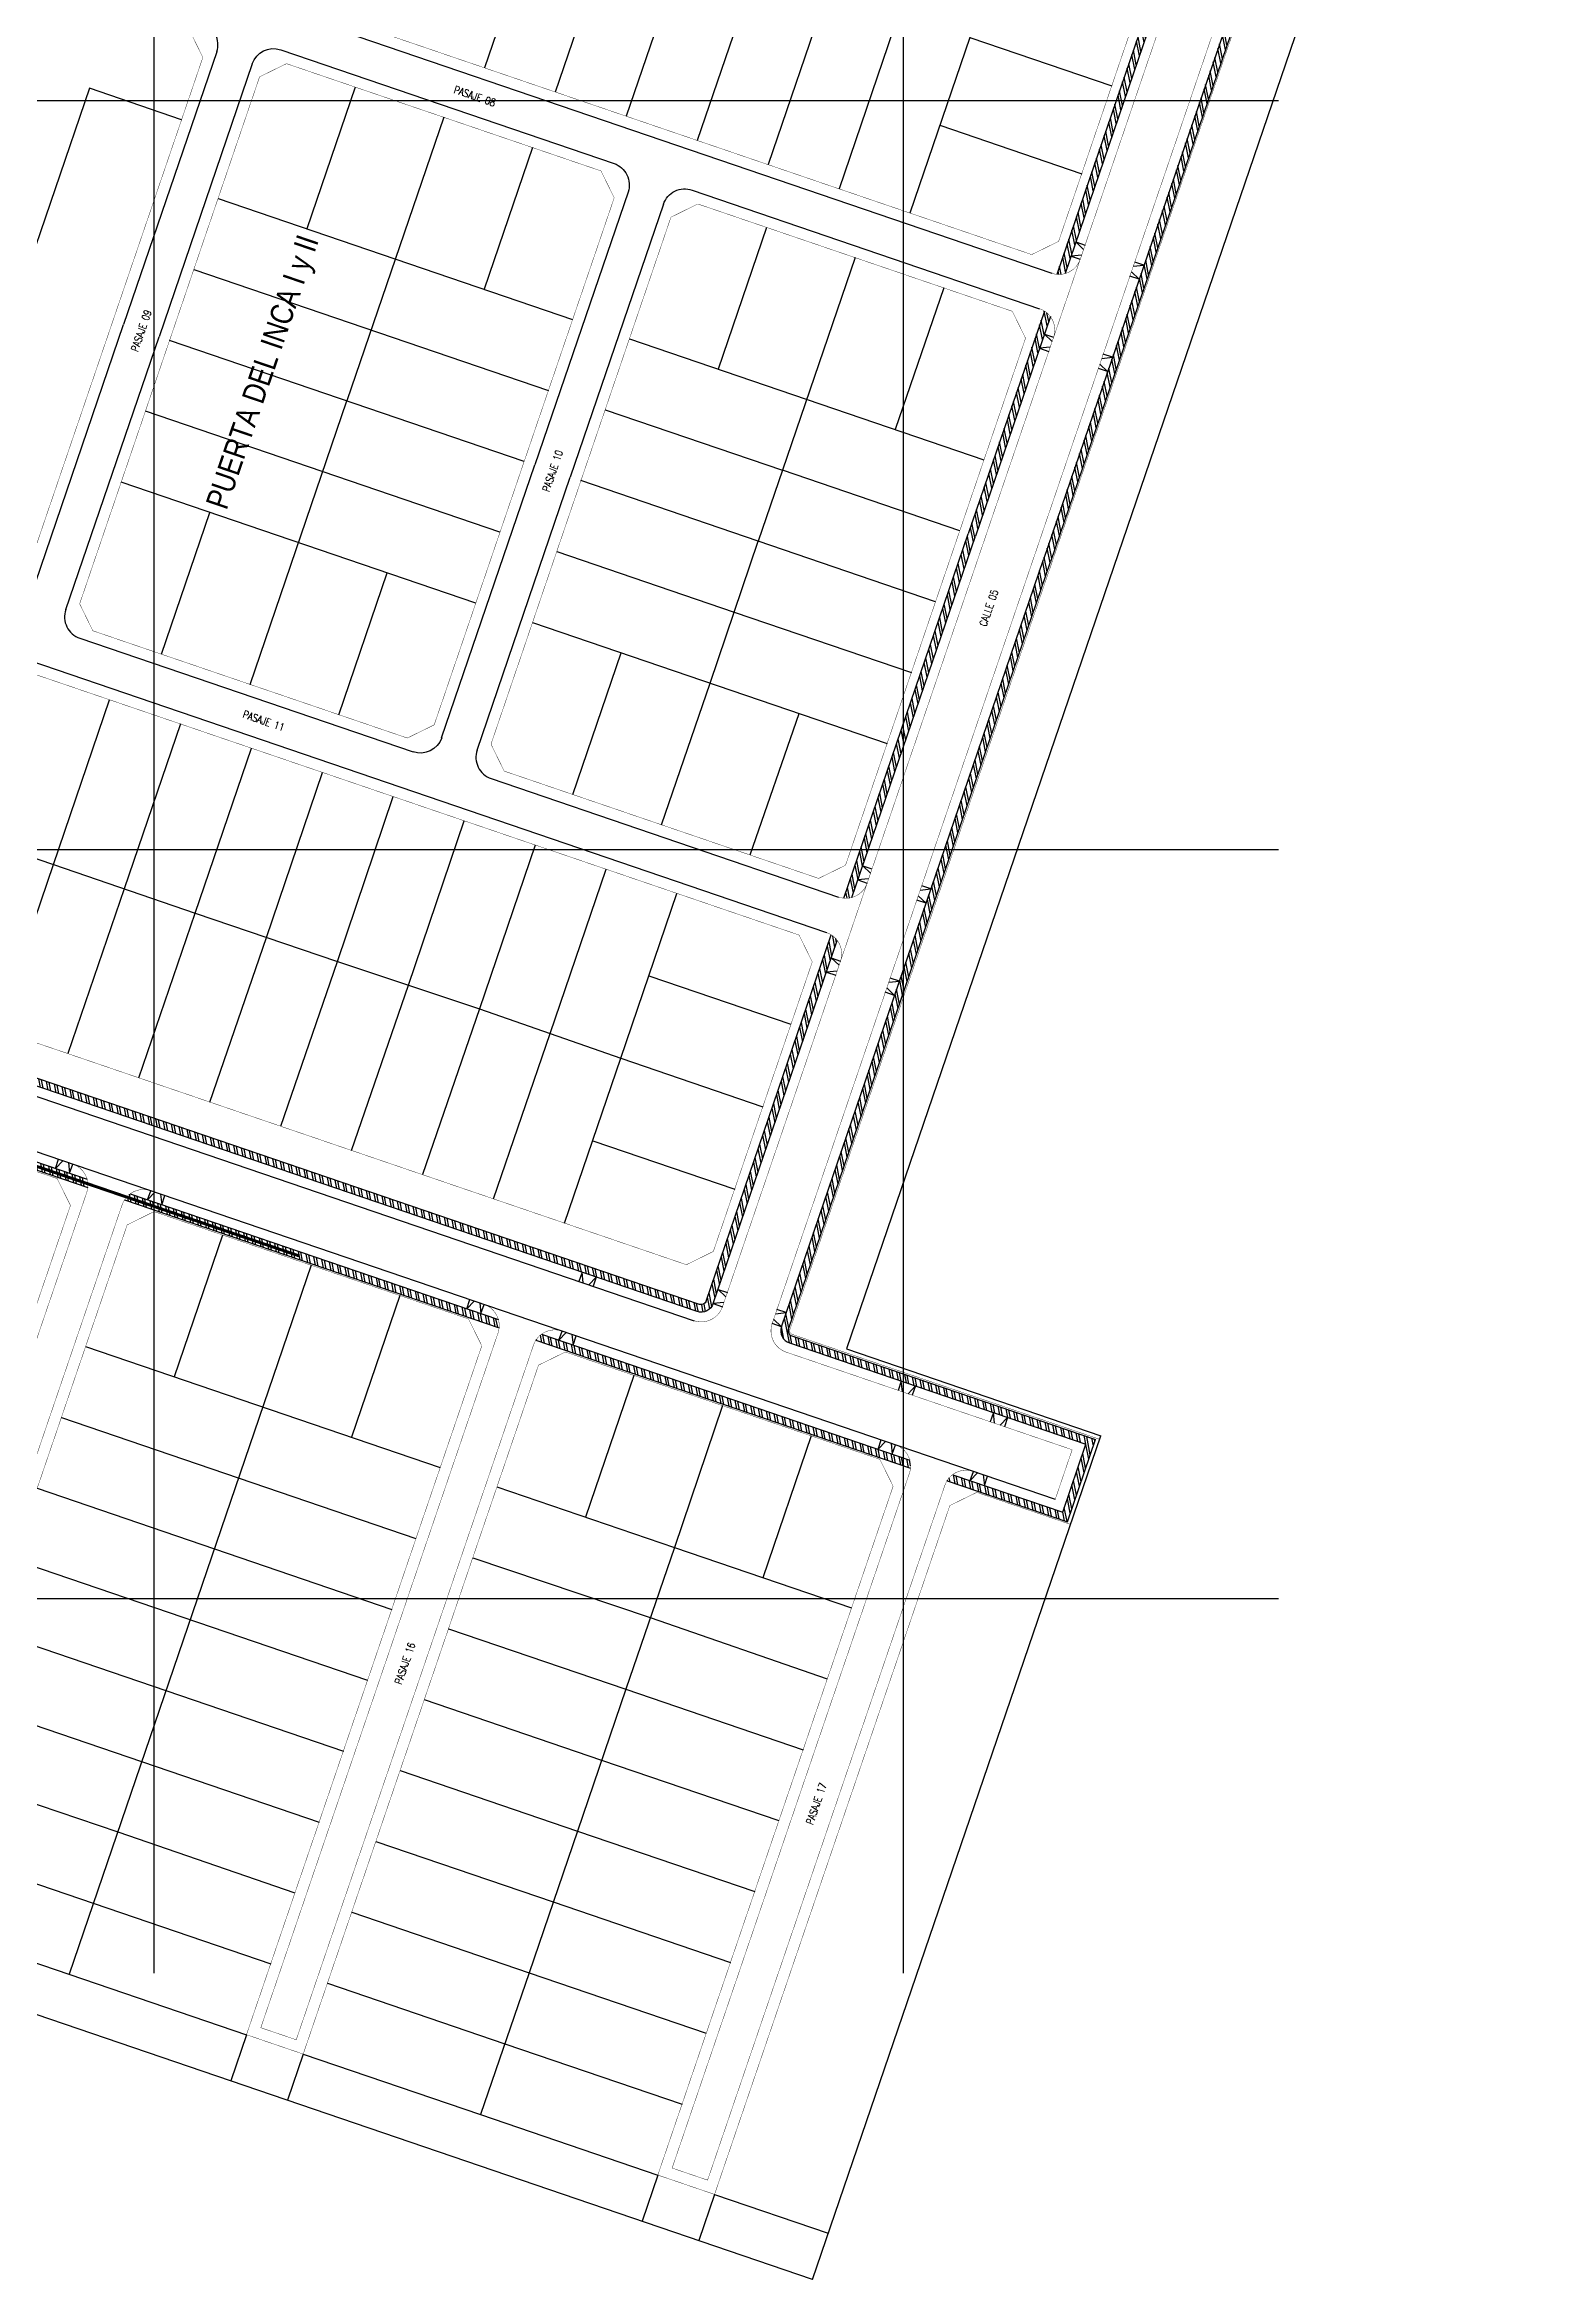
# Model space of a CAD drawing. Extents: x 0 to 336586, y 0 to 6284468.
# Drawn here: x 335485.4 to 335683.6, y 6277509.1 to 6277807.4 of the extents above; entities that cross this region are included whole.
import ezdxf
from ezdxf.enums import TextEntityAlignment as Align

# ---------------------------------------------------------------- set-up
doc = ezdxf.new("R2010")
doc.units = 0
doc.header["$LTSCALE"] = 5
doc.linetypes.add('DASHDOT', pattern=[1, 0.5, -0.25, 0, -0.25])
doc.linetypes.add('DASHDOTX2', pattern=[2, 1, -0.5, 0, -0.5])
for name, color, linetype in [('CALLES-URBANAS', 6, 'Continuous'), ('GRILLA', 254, 'Continuous'), ('LINEA-EDIFICACION-URBANA', 21, 'Continuous'), ('PLANTA', 6, 'Continuous'), ('Prosan Agua Potable Cuartel De Corta', 5, 'Continuous'), ('Prosan Agua Potable P. Cañeria Existente', 5, '2xCAÑ_EXIS_1'), ('Prosan General Linea Oficial', 6, 'DASHDOTX2'), ('Prosan General Textos', 8, 'Continuous'), ('Prosan Pavimentación Dispositivo de Rodados Existente', 8, 'Continuous'), ('Prosan Pavimentación Solera Existente', 8, 'DASHDOT'), ('Prosan Pavimentación Vereda Existente', 8, 'Continuous'), ('Prosan Pavimentación Vereda Existente Hatch', 8, 'Continuous'), ('servicios', 6, 'Continuous'), ('TEXTO', 2, 'Continuous')]:
    doc.layers.add(name, color=color, linetype=linetype)
doc.styles.add('ROMANT', font='romant.shx', dxfattribs={"height": 2})
doc.styles.get("Standard").update_dxf_attribs({"font": '', "height": 2})
doc.styles.add('Swis-50', font='swissc.ttf', dxfattribs={"width": 0.85})
doc.styles.get('Standard').set_extended_font_data('Arial Black', bold=True)
doc.linetypes.add('2xCAÑ_EXIS_1', pattern='A,1,-0.001,["/",Standard,S=0.2,R=0,X=-0.2,Y=-0.1],0', length=1.001)
pattern_1 = [(101.1514259, (398815.0219, 6884201.1882), (-0.9345162955, -0.1842160236), []), (101.1514259, (398815.272, 6884201.5611), (-0.9345162955, -0.1842160236), [])]

# ---------------------------------------------------------------- blocks, each defined once
blk = doc.blocks.new('sa')
at = {"layer": 'Prosan Agua Potable Cuartel De Corta', "color": 5, "const_width": 0.5}
blk.add_lwpolyline([(-2.85, -4.4, -1), (-0.74, -4.4, -1), (-2.85, -4.4, -1)], format="xyb", dxfattribs=at)
at = {"layer": 'Prosan Agua Potable P. Cañeria Existente', "const_width": 0.4}
for points in [[(-1.21, -3.52), (0, 0)], [(-3.12, -9.06), (-1.88, -5.46)], [(-3.69, -6.22), (-1.57, -8.57)], [(-3.94, -28.35), (-9.23, -26.8), (-4.67, -13.31)], [(-7.91, -18.31), (-5.79, -20.66)], [(-5.54, -26.53), (-7.89, -28.65)], [(8.39, -31.98), (-10.93, -88.59)], [(8.39, -31.98), (2.97, -30.38)], [(6.49, -30.1), (4.14, -32.22)], [(52.88, -81.17), (43.95, -107.32)], [(-11.07, -84.71), (-8.95, -87.06)], [(-12.64, -93.57), (-19.08, -112.45)], [(-14.43, -94.54), (-12.31, -96.89)], [(-44.6, -104.68), (-46.2, -104.13), (-45.62, -102.45), (-44.03, -102.99)], [(-34.06, -107.34), (-45.91, -103.29)], [(43.82, -103.45), (45.94, -105.79)], [(-35.05, -105.54), (-37.39, -107.66)], [(30.34, -129.32), (-29.13, -109.02)], [(-26.06, -108.61), (-28.41, -110.73)], [(42.25, -112.31), (35.81, -131.19)], [(40.46, -113.28), (42.58, -115.63)], [(29.39, -127.52), (27.05, -129.63)], [(96.92, -152.05), (35.33, -131.03)], [(38.31, -130.54), (35.97, -132.66)], [(83.32, -147.41), (71.85, -181.02)], [(96, -150.21), (93.65, -152.33)], [(117.43, -159.05), (101.94, -153.76)], [(104.92, -153.23), (102.57, -155.35)], [(71.71, -177.14), (73.83, -179.49)], [(70.14, -186.01), (47.99, -250.92)], [(68.35, -186.98), (70.47, -189.32)], [(62.08, -209.63), (75.7, -214.28)], [(74.73, -212.49), (72.39, -214.61)], [(80.67, -215.98), (96.19, -221.28)], [(83.66, -215.52), (81.31, -217.63)], [(47.85, -247.04), (49.97, -249.39)], [(46.28, -255.91), (23.17, -323.6)], [(44.49, -256.88), (46.61, -259.22)], [(31.49, -299.25), (45.1, -303.9)], [(44.14, -302.11), (41.79, -304.23)], [(50.08, -305.6), (65.59, -310.9)], [(53.06, -305.14), (50.71, -307.26)], [(-98.23, -322.22), (-99.83, -321.68), (-99.25, -319.99), (-97.65, -320.53)], [(-87.68, -324.88), (-99.54, -320.83)], [(23.04, -319.72), (25.16, -322.07)], [(-88.67, -323.08), (-91.02, -325.2)], [(-23.24, -346.88), (-82.76, -326.56)], [(-79.69, -326.15), (-82.03, -328.27)], [(-72.08, -330.2), (-83.05, -362.32)], [(21.47, -328.59), (11.21, -358.64)], [(19.68, -329.56), (21.8, -331.9)], [(-24.23, -345.06), (-26.58, -347.18)], [(-23.53, -346.78), (-34.5, -378.89)], [(43.37, -369.62), (-23.24, -346.88)], [(-15.31, -348.08), (-17.66, -350.2)], [(-83.18, -358.45), (-81.06, -360.79)], [(31.36, -365.52), (20.39, -397.63)], [(-84.75, -367.31), (-94.91, -397.07)], [(-86.54, -368.28), (-84.42, -370.63)], [(42.37, -367.75), (40.02, -369.87)], [(115, -394.06), (48.39, -371.32)], [(51.29, -370.77), (48.95, -372.89)], [(-34.63, -375.02), (-32.52, -377.37)], [(-36.2, -383.88), (-46.36, -413.64)], [(-37.99, -384.85), (-35.87, -387.2)], [(20.26, -393.76), (22.37, -396.1)], [(18.69, -402.62), (8.53, -432.38)], [(16.9, -403.59), (19.02, -405.94)]]:
    blk.add_lwpolyline(points, dxfattribs=at)
blk = doc.blocks.new('PLANTA')
at = {"layer": 'Prosan Pavimentación Vereda Existente Hatch'}
h = blk.add_hatch(dxfattribs=at)
h.set_pattern_fill('ANSI32', color=256, scale=0.1, angle=56.1514, style=0)
h.set_pattern_definition(pattern_1)
edge = h.paths.add_edge_path()
edge.add_ellipse((335957.95, 6282509.48), major_axis=(-3, 0), ratio=1, start_angle=36.6333, end_angle=57.658, ccw=False)
edge.add_line((335955.54, 6282507.69), (335973.06, 6282559))
edge.add_ellipse((335974.67, 6282558.45), major_axis=(-1.7, 0), ratio=1, start_angle=251.1514, end_angle=341.1514, ccw=False)
edge.add_line((335975.22, 6282560.06), (336127.59, 6282508.05))
edge.add_arc((336127.04, 6282506.44), 1.7, -18.8486, 71.1514, ccw=False)
edge.add_line((336128.65, 6282505.89), (336111.13, 6282454.58))
edge.add_arc((336110.32, 6282457.47), 3, 264.6448, 285.6695, ccw=False)
edge.add_line((336110.04, 6282454.48), (336127.7, 6282506.21))
edge.add_arc((336127.04, 6282506.44), 0.7, 341.1514, 431.1514)
edge.add_line((336127.26, 6282507.1), (335974.9, 6282559.12))
edge.add_ellipse((335974.67, 6282558.45), major_axis=(-0.7, 0), ratio=1, start_angle=251.1514, end_angle=341.1514)
edge.add_line((335974.01, 6282558.68), (335956.35, 6282506.95))
h = blk.add_hatch(dxfattribs=at)
h.set_pattern_fill('ANSI32', color=256, scale=0.1, angle=56.1514, style=0)
h.set_pattern_definition(pattern_1)
edge = h.paths.add_edge_path()
edge.add_arc((336151.67, 6282511.77), 3, 174.6448, 195.6695)
edge.add_line((336148.78, 6282510.96), (336171.94, 6282503.05))
edge.add_line((336171.94, 6282503.05), (336168.84, 6282493.97))
edge.add_line((336168.84, 6282493.97), (336139.89, 6282503.85))
edge.add_ellipse((336139.34, 6282502.24), major_axis=(-1.7, 0), ratio=1, start_angle=251.1514, end_angle=341.1514)
edge.add_line((336137.73, 6282502.79), (336108.25, 6282416.43))
edge.add_line((336108.25, 6282416.43), (336073.28, 6282313.99))
edge.add_arc((336074.89, 6282313.44), 1.7, 161.1514, 251.1514)
edge.add_line((336074.34, 6282311.83), (336113.92, 6282298.32))
edge.add_line((336113.92, 6282298.32), (336110.82, 6282289.23))
edge.add_line((336110.82, 6282289.23), (336096.14, 6282294.24))
edge.add_ellipse((336097.93, 6282291.84), major_axis=(-3, 0), ratio=1, start_angle=306.6333, end_angle=327.658)
edge.add_line((336095.39, 6282293.44), (336111.44, 6282287.96))
edge.add_line((336111.44, 6282287.96), (336115.19, 6282298.94))
edge.add_line((336115.19, 6282298.94), (336074.66, 6282312.78))
edge.add_arc((336074.89, 6282313.44), 0.7, 161.1514, 251.1514, ccw=False)
edge.add_line((336074.23, 6282313.67), (336109.2, 6282416.11))
edge.add_line((336109.2, 6282416.11), (336138.68, 6282502.47))
edge.add_ellipse((336139.34, 6282502.24), major_axis=(-0.7, 0), ratio=1, start_angle=251.1514, end_angle=341.1514, ccw=False)
edge.add_line((336139.57, 6282502.9), (336169.47, 6282492.7))
edge.add_line((336169.47, 6282492.7), (336173.21, 6282503.67))
edge.add_line((336173.21, 6282503.67), (336148.69, 6282512.05))
h = blk.add_hatch(dxfattribs=at)
h.set_pattern_fill('ANSI32', color=256, scale=0.1, angle=56.1514, style=0)
h.set_pattern_definition(pattern_1)
edge = h.paths.add_edge_path()
edge.add_ellipse((336106.76, 6282447.06), major_axis=(-3, 0), ratio=1, start_angle=216.6333, end_angle=237.658, ccw=False)
edge.add_line((336109.17, 6282448.85), (336099.17, 6282419.53))
edge.add_line((336099.17, 6282419.53), (336082.7, 6282371.3))
edge.add_arc((336081.89, 6282374.18), 3, 264.6448, 285.6695, ccw=False)
edge.add_line((336081.61, 6282371.2), (336098.22, 6282419.86))
edge.add_line((336098.22, 6282419.86), (336108.37, 6282449.59))
h = blk.add_hatch(dxfattribs=at)
h.set_pattern_fill('ANSI32', color=256, scale=0.1, angle=56.1514, style=0)
h.set_pattern_definition(pattern_1)
edge = h.paths.add_edge_path()
edge.add_ellipse((336078.33, 6282363.77), major_axis=(-3, 0), ratio=1, start_angle=216.6333, end_angle=237.658, ccw=False)
edge.add_line((336080.74, 6282365.56), (336064.19, 6282317.09))
edge.add_ellipse((336062.58, 6282317.64), major_axis=(-1.7, 0), ratio=1, start_angle=71.1514, end_angle=161.1514, ccw=False)
edge.add_line((336062.04, 6282316.03), (335909.67, 6282368.04))
edge.add_arc((335910.22, 6282369.65), 1.7, 161.1514, 251.1514, ccw=False)
edge.add_line((335908.61, 6282370.2), (335925.16, 6282418.68))
edge.add_arc((335925.97, 6282415.79), 3, 84.6448, 105.6695, ccw=False)
edge.add_line((335926.25, 6282418.78), (335909.56, 6282369.88))
edge.add_arc((335910.22, 6282369.65), 0.7, 161.1514, 251.1514)
edge.add_line((335909.99, 6282368.99), (336062.36, 6282316.98))
edge.add_ellipse((336062.58, 6282317.64), major_axis=(-0.7, 0), ratio=1, start_angle=71.1514, end_angle=161.1514)
edge.add_line((336063.25, 6282317.41), (336079.94, 6282366.31))
h = blk.add_hatch(dxfattribs=at)
h.set_pattern_fill('ANSI32', color=256, scale=0.1, angle=56.1514, style=0)
h.set_pattern_definition(pattern_1)
edge = h.paths.add_edge_path()
edge.add_arc((335977.74, 6282332.87), 3, 354.6448, 375.6695)
edge.add_line((335980.63, 6282333.68), (335931.47, 6282350.46))
edge.add_ellipse((335933.26, 6282348.05), major_axis=(-3, 0), ratio=1, start_angle=306.6333, end_angle=327.658)
edge.add_line((335930.72, 6282349.66), (335980.73, 6282332.59))
h = blk.add_hatch(dxfattribs=at)
h.set_pattern_fill('ANSI32', color=256, scale=0.1, angle=56.1514, style=0)
h.set_pattern_definition(pattern_1)
edge = h.paths.add_edge_path()
edge.add_arc((336032.63, 6282314.13), 3, 354.6448, 375.6695)
edge.add_line((336035.52, 6282314.94), (335986.36, 6282331.72))
edge.add_ellipse((335988.15, 6282329.31), major_axis=(-3, 0), ratio=1, start_angle=306.6333, end_angle=327.658)
edge.add_line((335985.61, 6282330.92), (336035.62, 6282313.85))
h = blk.add_hatch(dxfattribs=at)
h.set_pattern_fill('ANSI32', color=256, scale=0.1, angle=56.1514, style=0)
h.set_pattern_definition(pattern_1)
edge = h.paths.add_edge_path()
edge.add_arc((336087.52, 6282295.39), 3, 354.6448, 375.6695)
edge.add_line((336090.41, 6282296.2), (336041.25, 6282312.98))
edge.add_ellipse((336043.04, 6282310.57), major_axis=(-3, 0), ratio=1, start_angle=306.6333, end_angle=327.658)
edge.add_line((336040.5, 6282312.18), (336090.51, 6282295.11))
at = {"layer": 'CALLES-URBANAS', "flags": 128}
for points in [[(335956.98, 6282506.64), (336109.35, 6282454.63)], [(335997.93, 6282484.21), (335985.49, 6282447.77)], [(336002.66, 6282482.59), (335990.23, 6282446.16)], [(336006.47, 6282484.46), (336050.95, 6282469.28)], [(336052.82, 6282465.47), (336040.38, 6282429.04)], [(336057.55, 6282463.86), (336045.11, 6282427.42)], [(336061.36, 6282465.73), (336107.73, 6282449.9)], [(335973.06, 6282411.34), (335985.49, 6282447.77)], [(335977.79, 6282409.72), (335990.23, 6282446.16)], [(336027.94, 6282392.6), (336040.38, 6282429.04)], [(336032.68, 6282390.98), (336045.11, 6282427.42)], [(335926.94, 6282418.63), (336079.3, 6282366.61)], [(335979.66, 6282405.91), (336024.14, 6282390.73)], [(335797.52, 6282397.56), (336109.82, 6282290.95)], [(336034.55, 6282387.18), (336080.92, 6282371.35)], [(335909.25, 6282366.81), (336061.62, 6282314.8)]]:
    blk.add_lwpolyline(points, dxfattribs=at)
for points in [[(335997.93, 6282484.21, 0.414214), (335996.06, 6282488.02)], [(335977.79, 6282409.72, 0.414214), (335979.66, 6282405.91)], [(336032.68, 6282390.98, 0.414214), (336034.55, 6282387.18)]]:
    blk.add_lwpolyline(points, format="xyb", dxfattribs=at)
at = {"layer": 'CALLES-URBANAS', "extrusion": (0, 0, -1), "flags": 128}
for points in [[(-336050.95, 6282469.28, 0.414214), (-336052.82, 6282465.47)], [(-336057.55, 6282463.86, 0.414214), (-336061.36, 6282465.73)]]:
    blk.add_lwpolyline(points, format="xyb", dxfattribs=at)
at = {"layer": 'CALLES-URBANAS', "extrusion": (0, 0, -1)}
for centre, start, end in [((-336005.5, 6282481.62), 18.8486, 108.8486), ((-336025.11, 6282393.57), 198.8486, 288.8486)]:
    blk.add_arc(centre, 3, start, end, dxfattribs=at)
at = {"layer": 'LINEA-EDIFICACION-URBANA'}
for points in [[(336049.64, 6282528.9), (336041.65, 6282505.48), (336033.65, 6282482.05)], [(336059.11, 6282525.67), (336051.11, 6282502.25), (336043.11, 6282478.82)], [(336068.57, 6282522.44), (336060.57, 6282499.02), (336052.58, 6282475.59)], [(336078.03, 6282519.21), (336070.03, 6282495.76), (336062.04, 6282472.36)], [(336087.5, 6282515.98), (336079.48, 6282492.51), (336071.51, 6282469.13)], [(336096.96, 6282512.75), (336088.96, 6282489.3), (336080.97, 6282465.9)], [(336106.42, 6282509.51), (336098.43, 6282486.09), (336090.43, 6282462.67)], [(336146.6, 6282500.29), (336081.99, 6282311.02)], [(336098.43, 6282486.09), (336117.36, 6282479.63)], [(335980.95, 6282479.33), (335971.77, 6282452.46)], [(335993.25, 6282475.13), (335980.95, 6282479.33)], [(336016.4, 6282479.49), (336009.94, 6282460.56)], [(336028.23, 6282475.45), (336015.3, 6282437.6)], [(336094.43, 6282474.38), (336113.36, 6282467.92)], [(336040.06, 6282471.41), (336033.6, 6282452.49)], [(335998.11, 6282464.6), (336045.42, 6282448.45)], [(336071.29, 6282460.75), (336064.83, 6282441.82)], [(335994.88, 6282455.14), (336042.19, 6282438.98)], [(336083.12, 6282456.71), (336073.42, 6282428.32)], [(336094.95, 6282452.68), (336088.48, 6282433.75)], [(336053, 6282445.86), (336100.31, 6282429.71)], [(336038.96, 6282429.52), (335991.64, 6282445.67)], [(336002.38, 6282399.74), (336015.3, 6282437.6)], [(336035.73, 6282420.06), (335988.41, 6282436.21)], [(336049.77, 6282436.4), (336073.42, 6282428.32)], [(336097.08, 6282420.25), (336073.42, 6282428.32), (336070.19, 6282418.86), (336046.53, 6282426.94)], [(336032.5, 6282410.59), (335985.18, 6282426.75)], [(335990.55, 6282403.78), (335997.01, 6282422.71)], [(336043.3, 6282417.47), (336066.99, 6282409.39), (336090.62, 6282401.32)], [(336063.78, 6282399.92), (336070.19, 6282418.86)], [(336093.85, 6282410.78), (336070.19, 6282418.86)], [(336014.21, 6282395.7), (336020.67, 6282414.63)], [(336040.07, 6282408.01), (336087.39, 6282391.85)], [(336045.44, 6282385.04), (336051.9, 6282403.97)], [(336057.27, 6282381), (336063.78, 6282399.92)], [(335968.62, 6282353.68), (335976.13, 6282375.68), (335983.64, 6282397.69)], [(336069.1, 6282376.97), (336075.66, 6282395.86)], [(335993.1, 6282394.46), (335985.59, 6282372.44), (335978.08, 6282350.45)], [(335987.54, 6282347.22), (335995.04, 6282369.19), (336002.57, 6282391.23)], [(335997.01, 6282343.99), (336004.58, 6282365.95), (336012.03, 6282387.99)], [(336006.47, 6282340.76), (336014.05, 6282362.74), (336021.49, 6282384.76)], [(335957.2, 6282382.14), (335976.13, 6282375.68)], [(336015.93, 6282337.53), (336023.54, 6282359.58), (336030.96, 6282381.53)], [(336040.42, 6282378.3), (336032.99, 6282356.43), (336025.4, 6282334.3)], [(335976.13, 6282375.68), (335995.04, 6282369.19)], [(336034.86, 6282331.07), (336042.43, 6282353.13), (336049.88, 6282375.07)], [(336044.33, 6282327.83), (336051.87, 6282349.83), (336059.35, 6282371.84)], [(335995.04, 6282369.19), (336014.05, 6282362.74)], [(336014.05, 6282362.74), (336032.99, 6282356.43)], [(336055.61, 6282360.83), (336074.56, 6282354.37)], [(336032.99, 6282356.43), (336051.87, 6282349.83)], [(336051.87, 6282349.83), (336070.8, 6282343.36)], [(336048.1, 6282338.83), (336067.05, 6282332.36)], [(335998.72, 6282326.23), (335992.26, 6282307.3)], [(336010.55, 6282322.19), (335978.24, 6282227.56)], [(336022.38, 6282318.16), (336015.92, 6282299.23)], [(335980.43, 6282311.34), (336027.75, 6282295.19)], [(336081.99, 6282311.02), (336115.89, 6282299.44)], [(336053.61, 6282307.49), (336047.15, 6282288.57)], [(336065.44, 6282303.46), (336059, 6282284.52)], [(335977.2, 6282301.88), (336024.52, 6282285.73)], [(336077.27, 6282299.42), (336070.81, 6282280.49)], [(336077.44, 6282186.82), (336115.89, 6282299.44)], [(336077.44, 6282186.82), (335759.46, 6282295.37)], [(335973.97, 6282292.42), (336021.29, 6282276.26)], [(336035.32, 6282292.61), (336059, 6282284.52), (336082.64, 6282276.45)], [(335970.74, 6282282.95), (336018.06, 6282266.8)], [(336032.09, 6282283.14), (336055.79, 6282275.16), (336079.41, 6282266.99)], [(336059, 6282284.52), (336052.52, 6282265.6)], [(335967.51, 6282273.49), (336014.83, 6282257.33)], [(336028.86, 6282273.68), (336052.52, 6282265.6), (336076.18, 6282257.52)], [(335964.28, 6282264.02), (336011.6, 6282247.87)], [(336025.63, 6282264.21), (336049.29, 6282256.14), (336072.95, 6282248.06)], [(336052.52, 6282265.6), (336046.06, 6282246.67)], [(335961.05, 6282254.56), (335984.74, 6282246.58), (336008.36, 6282238.41)], [(336022.4, 6282254.75), (336046.06, 6282246.67), (336069.72, 6282238.6)], [(336046.06, 6282246.67), (336039.62, 6282227.74)], [(335957.82, 6282245.1), (336005.13, 6282228.94)], [(336019.17, 6282245.29), (336042.84, 6282237.2), (336066.49, 6282229.13)], [(335954.58, 6282235.63), (336001.9, 6282219.48)], [(336015.94, 6282235.82), (336039.62, 6282227.74), (336063.25, 6282219.67)], [(336012.71, 6282226.36), (336036.38, 6282218.28), (336060.02, 6282210.21)], [(336039.62, 6282227.74), (336033.13, 6282208.82)], [(336001.9, 6282219.48), (335999.8, 6282213.33)], [(336009.47, 6282216.89), (336007.37, 6282210.74)], [(336009.47, 6282216.89), (336033.13, 6282208.82), (336056.79, 6282200.74)], [(336056.79, 6282200.74), (336054.69, 6282194.59)], [(336064.36, 6282198.16), (336062.26, 6282192.01)], [(336064.36, 6282198.16), (336079.54, 6282192.97)]]:
    blk.add_lwpolyline(points, dxfattribs=at)
at = {"layer": 'Prosan General Linea Oficial', "ltscale": 0.2, "const_width": 0.05}
blk.add_lwpolyline([(336106.68, 6282457.12), (336110.27, 6282458.88), (336124.44, 6282500.38), (336122.68, 6282503.97), (335976.61, 6282553.83), (335973.02, 6282552.07), (335958.85, 6282510.58), (335960.62, 6282506.99)], close=True, dxfattribs=at)
for points in [[(336138.87, 6282502.4), (336109.39, 6282416.05)], [(335996.08, 6282483.44), (335994.32, 6282487.03)], [(335996.08, 6282483.44), (335984.07, 6282448.26)], [(336003.65, 6282480.85), (336007.24, 6282482.61)], [(336007.24, 6282482.61), (336049.21, 6282468.29)], [(336003.65, 6282480.85), (335991.64, 6282445.67)], [(336050.97, 6282464.7), (336049.21, 6282468.29)], [(336050.97, 6282464.7), (336038.96, 6282429.52)], [(336058.54, 6282462.11), (336062.13, 6282463.88)], [(336062.13, 6282463.88), (336104.1, 6282449.55)], [(336058.54, 6282462.11), (336046.53, 6282426.94)], [(336105.86, 6282445.96), (336104.1, 6282449.55)], [(335972.06, 6282413.08), (335984.07, 6282448.26)], [(336105.86, 6282445.96), (336097.08, 6282420.25)], [(335979.64, 6282410.5), (335991.64, 6282445.67)], [(336026.95, 6282394.34), (336038.96, 6282429.52)], [(336034.53, 6282391.76), (336046.53, 6282426.94)], [(336081.84, 6282375.6), (336097.08, 6282420.25)], [(336075.64, 6282366.28), (335929.64, 6282416.12)], [(336074.41, 6282313.6), (336109.39, 6282416.05)], [(335979.64, 6282410.5), (335981.4, 6282406.9)], [(336023.36, 6282392.58), (335981.4, 6282406.9)], [(336026.95, 6282394.34), (336023.36, 6282392.58)], [(336034.53, 6282391.76), (336036.29, 6282388.17)], [(336036.29, 6282388.17), (336078.25, 6282373.84)], [(336081.84, 6282375.6), (336078.25, 6282373.84)], [(336060.61, 6282322.27), (335914.61, 6282372.12)], [(336077.4, 6282362.69), (336075.64, 6282366.28)], [(336064.2, 6282324.04), (336077.4, 6282362.69)], [(335934.68, 6282348.09), (335976.64, 6282333.77)], [(335976.64, 6282333.77), (335978.41, 6282330.18)], [(335978.41, 6282330.18), (335947.01, 6282238.22)], [(335989.57, 6282329.36), (335985.98, 6282327.59)], [(335989.57, 6282329.36), (336031.53, 6282315.03)], [(335985.98, 6282327.59), (335954.58, 6282235.63)], [(336064.2, 6282324.04), (336060.61, 6282322.27)], [(336031.53, 6282315.03), (336033.3, 6282311.44)], [(336074.73, 6282312.97), (336115.73, 6282298.97)], [(336033.3, 6282311.44), (336001.9, 6282219.48)], [(336040.87, 6282308.86), (336009.47, 6282216.89)], [(336044.46, 6282310.62), (336040.87, 6282308.86)], [(336044.46, 6282310.62), (336086.42, 6282296.29)], [(336086.42, 6282296.29), (336088.19, 6282292.7)], [(336088.19, 6282292.7), (336056.79, 6282200.74)], [(336099.35, 6282291.88), (336095.76, 6282290.12)], [(336099.35, 6282291.88), (336111.85, 6282287.61)], [(336095.76, 6282290.12), (336064.36, 6282198.16)], [(336001.9, 6282219.48), (336009.47, 6282216.89)], [(336056.79, 6282200.74), (336064.36, 6282198.16)]]:
    blk.add_lwpolyline(points, dxfattribs=at)
blk.add_lwpolyline([(336074.41, 6282313.6, 0.414212), (336074.73, 6282312.97)], format="xyb", dxfattribs=at)
at = {"layer": 'Prosan Pavimentación Dispositivo de Rodados Existente'}
for points in [[(336112.57, 6282458.81), (336113.8, 6282458.39)], [(336113.61, 6282457.82), (336112.57, 6282458.81)], [(336113.35, 6282457.06), (336111.93, 6282456.92)], [(336111.93, 6282456.92), (336113.16, 6282456.5)], [(336119.98, 6282454.8), (336121.01, 6282453.82)], [(336120.23, 6282455.56), (336121.66, 6282455.71)], [(336121.66, 6282455.71), (336120.43, 6282456.13)], [(336121.01, 6282453.82), (336119.78, 6282454.24)], [(336108.37, 6282446.51), (336109.6, 6282446.09)], [(336109.41, 6282445.52), (336108.37, 6282446.51)], [(336109.15, 6282444.76), (336107.73, 6282444.61)], [(336107.73, 6282444.61), (336108.96, 6282444.19)], [(336116.03, 6282443.26), (336117.46, 6282443.41)], [(336117.46, 6282443.41), (336116.23, 6282443.83)], [(336116.81, 6282441.51), (336115.58, 6282441.93)], [(336115.78, 6282442.5), (336116.81, 6282441.51)], [(336084.14, 6282375.53), (336085.37, 6282375.11)], [(336085.18, 6282374.54), (336084.14, 6282375.53)], [(336084.92, 6282373.78), (336083.5, 6282373.64)], [(336083.5, 6282373.64), (336084.73, 6282373.22)], [(336091.55, 6282371.52), (336092.58, 6282370.53)], [(336091.8, 6282372.28), (336093.23, 6282372.43)], [(336093.23, 6282372.43), (336092, 6282372.85)], [(336092.58, 6282370.53), (336091.35, 6282370.95)], [(336079.94, 6282363.23), (336081.17, 6282362.81)], [(336080.98, 6282362.24), (336079.94, 6282363.23)], [(336080.72, 6282361.48), (336079.3, 6282361.33)], [(336079.3, 6282361.33), (336080.53, 6282360.91)], [(336087.35, 6282359.22), (336088.38, 6282358.23)], [(336087.6, 6282359.98), (336089.03, 6282360.12)], [(336089.03, 6282360.12), (336087.8, 6282360.54)], [(336088.38, 6282358.23), (336087.15, 6282358.65)], [(335976.4, 6282335.12), (335976.82, 6282336.35)], [(335977.38, 6282336.16), (335976.4, 6282335.12)], [(335978.14, 6282335.9), (335978.29, 6282334.48)], [(335978.29, 6282334.48), (335978.71, 6282335.71)], [(335988.7, 6282330.92), (335989.12, 6282332.15)], [(335989.69, 6282331.96), (335988.7, 6282330.92)], [(335990.44, 6282331.7), (335990.59, 6282330.28)], [(335990.59, 6282330.28), (335991.01, 6282331.51)], [(336046.69, 6282321.27), (336046.27, 6282320.04)], [(336046.84, 6282319.84), (336046.69, 6282321.27)], [(336047.59, 6282319.59), (336048.58, 6282320.62)], [(336048.58, 6282320.62), (336048.16, 6282319.39)], [(336031.29, 6282316.38), (336031.71, 6282317.61)], [(336064.84, 6282318.98), (336066.07, 6282318.56)], [(336065.88, 6282317.99), (336064.84, 6282318.98)], [(336032.27, 6282317.42), (336031.29, 6282316.38)], [(336033.03, 6282317.16), (336033.18, 6282315.74)], [(336033.18, 6282315.74), (336033.6, 6282316.97)], [(336065.62, 6282317.24), (336064.19, 6282317.09)], [(336064.19, 6282317.09), (336065.42, 6282316.67)], [(336072.24, 6282314.98), (336073.28, 6282313.99)], [(336072.5, 6282315.73), (336073.93, 6282315.88)], [(336073.93, 6282315.88), (336072.69, 6282316.3)], [(336043.59, 6282312.18), (336044.01, 6282313.41)], [(336044.58, 6282313.22), (336043.59, 6282312.18)], [(336045.33, 6282312.96), (336045.48, 6282311.54)], [(336045.48, 6282311.54), (336045.9, 6282312.77)], [(336073.28, 6282313.99), (336072.05, 6282314.41)], [(336089.28, 6282306.73), (336088.86, 6282305.5)], [(336089.42, 6282305.31), (336089.28, 6282306.73)], [(336090.18, 6282305.05), (336091.17, 6282306.08)], [(336091.17, 6282306.08), (336090.75, 6282304.85)], [(336101.58, 6282302.53), (336101.16, 6282301.3)], [(336101.73, 6282301.11), (336101.58, 6282302.53)], [(336102.48, 6282300.85), (336103.47, 6282301.88)], [(336103.47, 6282301.88), (336103.05, 6282300.65)], [(336086.18, 6282297.65), (336086.6, 6282298.88)], [(336087.16, 6282298.68), (336086.18, 6282297.65)], [(336087.92, 6282298.42), (336088.07, 6282297)], [(336088.07, 6282297), (336088.49, 6282298.23)], [(336098.48, 6282293.45), (336098.9, 6282294.68)], [(336099.47, 6282294.48), (336098.48, 6282293.45)], [(336100.22, 6282294.22), (336100.37, 6282292.8)], [(336100.37, 6282292.8), (336100.79, 6282294.03)]]:
    blk.add_lwpolyline(points, dxfattribs=at)
at = {"layer": 'Prosan Pavimentación Solera Existente', "const_width": 0.05}
for points in [[(336129.88, 6282505.47), (336100.4, 6282419.12)], [(336136.5, 6282503.21), (336107.02, 6282416.85)], [(336065.42, 6282316.67), (336100.4, 6282419.12)], [(336072.05, 6282314.41), (336107.02, 6282416.85)], [(335980.58, 6282331.9), (335948.92, 6282239.15)], [(335985.31, 6282330.28), (335953.65, 6282237.54)], [(336035.47, 6282313.16), (336003.81, 6282220.41)], [(336040.2, 6282311.54), (336008.54, 6282218.8)], [(336073.92, 6282310.6), (336112.08, 6282297.57)], [(336109.82, 6282290.95), (336112.08, 6282297.57)], [(336090.36, 6282294.42), (336058.7, 6282201.68)], [(336095.09, 6282292.81), (336063.43, 6282200.06)], [(336003.81, 6282220.41), (336008.54, 6282218.8)], [(336058.7, 6282201.68), (336063.43, 6282200.06)]]:
    blk.add_lwpolyline(points, dxfattribs=at)
for points in [[(336109.35, 6282454.63, 0.414214), (336113.16, 6282456.5)], [(336080.92, 6282371.35, 0.414214), (336084.73, 6282373.22)], [(335980.58, 6282331.9, 0.414214), (335978.71, 6282335.71)], [(336035.47, 6282313.16, 0.414214), (336033.6, 6282316.97)], [(336061.62, 6282314.8, 0.414214), (336065.42, 6282316.67)], [(336072.05, 6282314.41, 0.414214), (336073.92, 6282310.6)], [(336090.36, 6282294.42, 0.414214), (336088.49, 6282298.23)]]:
    blk.add_lwpolyline(points, format="xyb", dxfattribs=at)
at = {"layer": 'Prosan Pavimentación Solera Existente', "extrusion": (0, 0, -1), "const_width": 0.05}
for points in [[(-336107.73, 6282449.9, 0.414214), (-336109.6, 6282446.09)], [(-336079.3, 6282366.61, 0.414214), (-336081.17, 6282362.81)], [(-335985.31, 6282330.28, 0.414214), (-335989.12, 6282332.15)], [(-336040.2, 6282311.54, 0.414214), (-336044.01, 6282313.41)], [(-336095.09, 6282292.81, 0.414214), (-336098.9, 6282294.68)]]:
    blk.add_lwpolyline(points, format="xyb", dxfattribs=at)
at = {"layer": 'Prosan Pavimentación Vereda Existente'}
for points in [[(336127.7, 6282506.21), (336110.04, 6282454.48)], [(336128.65, 6282505.89), (336111.13, 6282454.58)], [(336137.73, 6282502.79), (336108.25, 6282416.43)], [(336138.68, 6282502.47), (336109.2, 6282416.11)], [(336108.37, 6282449.59), (336098.22, 6282419.86)], [(336109.17, 6282448.85), (336099.17, 6282419.53)], [(336081.61, 6282371.2), (336098.22, 6282419.86)], [(336082.7, 6282371.3), (336099.17, 6282419.53)], [(336073.28, 6282313.99), (336108.25, 6282416.43)], [(336074.23, 6282313.67), (336109.2, 6282416.11)], [(336062.36, 6282316.98), (335909.99, 6282368.99)], [(336062.04, 6282316.03), (335909.67, 6282368.04)], [(336063.25, 6282317.41), (336079.94, 6282366.31)], [(336064.19, 6282317.09), (336080.74, 6282365.56)], [(335931.47, 6282350.46), (335980.63, 6282333.68)], [(335930.72, 6282349.66), (335980.73, 6282332.59)], [(335985.61, 6282330.92), (336035.62, 6282313.85)], [(335986.36, 6282331.72), (336035.52, 6282314.94)], [(336040.5, 6282312.18), (336090.51, 6282295.11)], [(336041.25, 6282312.98), (336090.41, 6282296.2)], [(336074.34, 6282311.83), (336113.92, 6282298.32)], [(336074.66, 6282312.78), (336115.19, 6282298.94)], [(336110.82, 6282289.23), (336113.92, 6282298.32)], [(336111.44, 6282287.96), (336115.19, 6282298.94)], [(336096.14, 6282294.24), (336110.82, 6282289.23)], [(336095.39, 6282293.44), (336111.44, 6282287.96)]]:
    blk.add_lwpolyline(points, dxfattribs=at)
for points in [[(336073.28, 6282313.99, 0.414214), (336074.34, 6282311.83)], [(336074.23, 6282313.67, 0.414214), (336074.66, 6282312.78)]]:
    blk.add_lwpolyline(points, format="xyb", dxfattribs=at)
at = {"layer": 'Prosan Pavimentación Vereda Existente', "extrusion": (0, 0, -1)}
for radius in [1.7, 0.7]:
    blk.add_arc((-336062.58, 6282317.64), radius, 198.8486, 288.8486, dxfattribs=at)
at = {"layer": 'Prosan General Textos', "style": 'Swis-50'}
blk.add_text('PUERTA DEL INCA I y II', height=3, rotation=71.1514, dxfattribs=at).set_placement((336003.99, 6282441.46), align=Align.MIDDLE_CENTER)
at = {"layer": 'TEXTO', "style": 'ROMANT', "width": 0.8}
for s, rotation, p in [('PASAJE 08', 341.1514, (336032.36, 6282478.27)), ('PASAJE 09', 71.1514, (335987.86, 6282446.96)), ('PASAJE 10', 71.1514, (336042.75, 6282428.23)), ('CALLE 05', 71.1514, (336100.96, 6282409.94)), ('PASAJE 11', 341.1514, (336004.2, 6282394.89)), ('PASAJE 16', 71.1514, (336023.05, 6282269.04)), ('PASAJE 17', 71.1514, (336077.94, 6282250.31))]:
    blk.add_text(s, height=1, rotation=rotation, dxfattribs=at).set_placement(p, align=Align.MIDDLE_CENTER)
blk = doc.blocks.new('*U417')
at = {"layer": 'GRILLA', "lineweight": -3}
for points in [[(500, 150), (500, 250)], [(600, 150), (600, 250)], [(450, 200), (550, 200)], [(550, 200), (650, 200)], [(500, 50), (500, 150)], [(600, 50), (600, 150)], [(450, 100), (550, 100)], [(550, 100), (650, 100)], [(500, -50), (500, 50)], [(600, -50), (600, 50)], [(450, 0), (550, 0)], [(550, 0), (650, 0)]]:
    blk.add_lwpolyline(points, dxfattribs=at)

msp = doc.modelspace()

# ---------------------------------------------------------------- block references
at = {"layer": 'GRILLA', "lineweight": -3}
msp.add_blockref('*U417', (335000, 6277600), dxfattribs=at)
at = {"layer": 'PLANTA'}
msp.add_blockref('PLANTA', (-489.594, -4677.697), dxfattribs=at)
at = {"layer": 'servicios'}
msp.add_blockref('sa', (335404.304, 6278039.817), dxfattribs=at)

doc.saveas('drawing.dxf')
